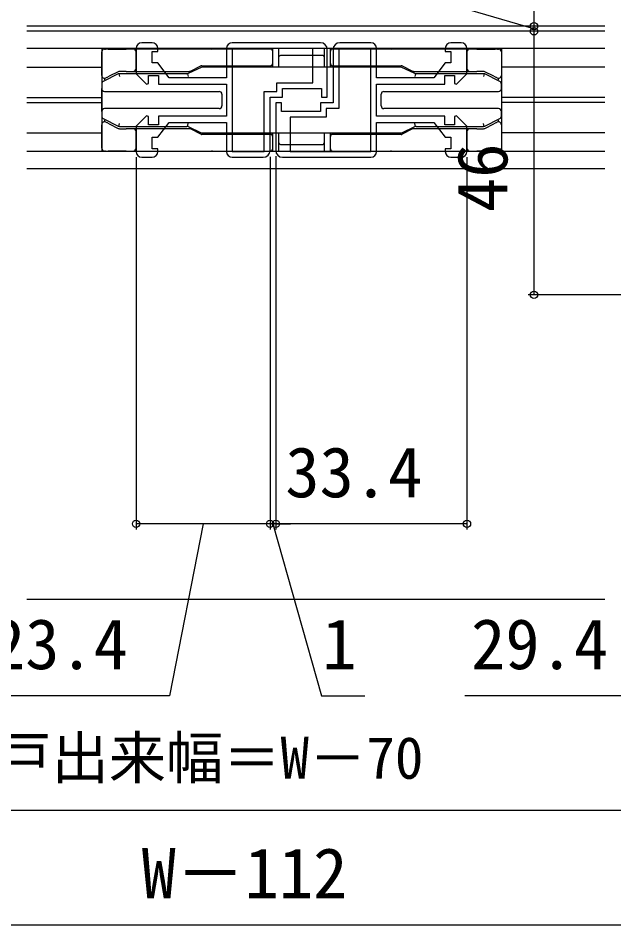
# Model space of a CAD drawing. Units: millimetres, scale not verified. Extents: x -525 to 525, y -783 to 778.
# Drawn here: x -64.5 to 39.6, y -554.6 to -396.3 of the extents above; entities that cross this region are included whole.
import ezdxf
from ezdxf.enums import TextEntityAlignment as Align

# ---------------------------------------------------------------- set-up
doc = ezdxf.new("R2010")
doc.units = ezdxf.units.MM
doc.header["$LTSCALE"] = 4
for name, color, linetype in [('0-2_YKK_11', 7, 'Continuous'), ('0-3_YKK_12', 2, 'Continuous'), ('0-4_YKK_13', 4, 'Continuous'), ('0-6_YKK_D', 6, 'Continuous'), ('0-8_YSS_K', 3, 'Continuous')]:
    doc.layers.add(name, color=color, linetype=linetype)
doc.styles.add('ＭＳ ゴシック', font='')
doc.styles.get('ＭＳ ゴシック').set_extended_font_data('MS Gothic')

msp = doc.modelspace()

# ---------------------------------------------------------------- linework, layer by layer
at = {"layer": '0-2_YKK_11'}
for p, q in [((-41.1, -400.6), (-42.9, -400.6)), ((-11.7, -400.6), (-27.1, -400.6)), ((-2.9, -400.6), (-8.3, -400.6)), ((12.9, -400.6), (11.1, -400.6)), ((-42.9, -420.6), (-41.1, -420.6)), ((-27.1, -420.6), (-21.7, -420.6)), ((-18.3, -420.6), (-2.9, -420.6)), ((11.1, -420.6), (12.9, -420.6))]:
    msp.add_line(p, q, dxfattribs=at)
for points in [[(-43.9, -401.6), (-43.9, -406.025), (-42.07, -407.854), (-41.7, -407.701), (-41.7, -406.3), (-40, -406.3), (-40, -407.8), (-28.1, -407.8), (-28.1, -413.4), (-40, -413.4), (-40, -414.9), (-41.7, -414.9), (-41.7, -413.5), (-42.07, -413.347), (-43.9, -415.176), (-43.9, -419.6)], [(-28.1, -401.6), (-28.1, -406.7), (-38.1, -406.7), (-40.1, -404.1), (-41.1, -404.1), (-41.1, -402.1), (-40.1, -402.1), (-40.1, -401.6)], [(-20.5, -419.4), (-20.5, -410.1), (-18.3, -410.1), (-18.3, -408.6), (-11.5, -408.6), (-11.5, -410.1), (-10.5, -410.1), (-10.5, -401.8)], [(-9.5, -401.8), (-9.5, -411.1), (-11.7, -411.1), (-11.7, -412.6), (-18.5, -412.6), (-18.5, -411.1), (-19.5, -411.1), (-19.5, -419.4)], [(13.9, -419.6), (13.9, -415.176), (12.07, -413.347), (11.7, -413.5), (11.7, -414.9), (10, -414.9), (10, -413.4), (-1.9, -413.4), (-1.9, -407.8), (10, -407.8), (10, -406.3), (11.7, -406.3), (11.7, -407.701), (12.07, -407.854), (13.9, -406.025), (13.9, -401.6)], [(10.1, -401.6), (10.1, -402.1), (11.1, -402.1), (11.1, -404.1), (10.1, -404.1), (8.1, -406.7), (-1.9, -406.7), (-1.9, -401.6)], [(-40.1, -419.6), (-40.1, -419.1), (-41.1, -419.1), (-41.1, -417.1), (-40.1, -417.1), (-38.1, -414.5), (-28.1, -414.5), (-28.1, -419.6)], [(-1.9, -419.6), (-1.9, -414.5), (8.1, -414.5), (10.1, -417.1), (11.1, -417.1), (11.1, -419.1), (10.1, -419.1), (10.1, -419.6)]]:
    msp.add_lwpolyline(points, dxfattribs=at)
for points in [[(-27.1, -401.6), (-27.1, -419.6), (-21.5, -419.6), (-21.5, -409.1), (-19.3, -409.1), (-19.3, -407.6), (-13, -407.6), (-13, -401.6)], [(-2.9, -419.6), (-2.9, -401.6), (-8.5, -401.6), (-8.5, -412.1), (-10.7, -412.1), (-10.7, -413.6), (-17, -413.6), (-17, -419.6)]]:
    msp.add_lwpolyline(points, close=True, dxfattribs=at)
for centre, radius, start, end in [((-42.9, -401.6), 1, 90.00001, 179.99999), ((-41.1, -401.6), 1, 0.00001, 89.99999), ((-27.1, -401.6), 1, 90.00001, 179.99999), ((-11.7, -401.8), 1.2, 0.00001, 89.99999), ((-8.3, -401.8), 1.2, 90.00001, 179.99999), ((-2.9, -401.6), 1, 0.00001, 89.99999), ((11.1, -401.6), 1, 90.00001, 179.99999), ((12.9, -401.6), 1, 0.00001, 89.99999), ((-21.7, -419.4), 1.2, 270.00001, 359.99999), ((-18.3, -419.4), 1.2, 180.00001, 269.99999), ((-42.9, -419.6), 1, 180.00001, 269.99999), ((-41.1, -419.6), 1, 270.00001, 359.99999), ((-27.1, -419.6), 1, 180.00001, 269.99999), ((-2.9, -419.6), 1, 270.00001, 359.99999), ((11.1, -419.6), 1, 180.00001, 269.99999), ((12.9, -419.6), 1, 270.00001, 359.99999)]:
    msp.add_arc(centre, radius, start, end, dxfattribs=at)
at = {"layer": '0-3_YKK_12'}
for p, q in [((37.995, -397.7), (-62.995, -397.7)), ((37.995, -398.6), (-62.995, -398.6)), ((37.995, -401.6), (-62.995, -401.6)), ((-49.9, -401.6), (-49.9, -419.6)), ((19.9, -401.6), (19.9, -419.6)), ((-62.995, -404.85), (-49.9, -404.85)), ((37.995, -404.85), (19.9, -404.85)), ((-62.995, -410.15), (-49.9, -410.15)), ((-62.995, -411.05), (-49.9, -411.05)), ((37.995, -410.15), (19.9, -410.15)), ((37.995, -411.05), (19.9, -411.05)), ((-62.995, -416.35), (-49.9, -416.35)), ((37.995, -416.35), (19.9, -416.35)), ((37.995, -419.6), (-62.995, -419.6)), ((37.995, -422.6), (-62.995, -422.6))]:
    msp.add_line(p, q, dxfattribs=at)
at = {"layer": '0-4_YKK_13'}
for p, q in [((-49.4, -401.7), (-49.254, -401.7)), ((-48.794, -401.7), (-49.254, -401.7)), ((-48.794, -401.7), (-45.612, -401.7)), ((-44.4, -401.7), (-45.612, -401.7)), ((-43.4, -401.7), (-44.4, -401.7)), ((-20.5, -401.7), (-43.4, -401.7)), ((-20, -402.2), (-20, -401.6)), ((-19, -401.6), (-19, -402.55)), ((-10, -401.6), (-10, -402.2)), ((13.4, -401.7), (-9.5, -401.7)), ((14.4, -401.7), (13.4, -401.7)), ((15.612, -401.7), (14.4, -401.7)), ((15.612, -401.7), (18.794, -401.7)), ((19.254, -401.7), (18.794, -401.7)), ((19.254, -401.7), (19.4, -401.7)), ((-49.9, -406.291), (-49.9, -402.2)), ((-43.9, -405.1), (-43.9, -402.2)), ((-20, -404.1), (-20, -402.2)), ((-19, -402.55), (-19, -403.15)), ((-19, -403.15), (-19, -404.85)), ((-11.3, -402.85), (-18.7, -402.85)), ((-11, -404.85), (-11, -403.15)), ((-10, -402.2), (-10, -404.1)), ((13.9, -402.2), (13.9, -405.1)), ((19.9, -402.2), (19.9, -406.291)), ((-32.499, -404.896), (-34.801, -405.955)), ((-34.394, -405.548), (-32.606, -404.653)), ((-32.382, -404.6), (-20.5, -404.6)), ((2.291, -404.85), (-32.291, -404.85)), ((-9.5, -404.6), (2.382, -404.6)), ((4.801, -405.955), (2.499, -404.896)), ((2.606, -404.653), (4.394, -405.548)), ((-47.006, -406.053), (-49.624, -407.362)), ((-49.03, -406.665), (-49.176, -406.739)), ((-49.03, -406.665), (-48.571, -406.436)), ((-47.006, -405.653), (-48.571, -406.436)), ((-46.9, -406), (-46.782, -406.5)), ((-45.612, -405.6), (-46.782, -405.6)), ((-35.009, -406), (-46.782, -406)), ((-45.612, -405.6), (-44.4, -405.6)), ((-44.4, -405.6), (-43.4, -405.6)), ((-43.4, -405.6), (-34.618, -405.6)), ((-34.9, -406), (-34.791, -406.5)), ((4.618, -405.6), (13.4, -405.6)), ((4.9, -406), (4.791, -406.5)), ((16.782, -406), (5.009, -406)), ((13.4, -405.6), (14.4, -405.6)), ((14.4, -405.6), (15.612, -405.6)), ((16.782, -405.6), (15.612, -405.6)), ((16.9, -406), (16.782, -406.5)), ((18.571, -406.436), (17.006, -405.653)), ((19.624, -407.362), (17.006, -406.053)), ((18.571, -406.436), (19.03, -406.665)), ((19.176, -406.739), (19.03, -406.665)), ((-49.9, -407.809), (-49.9, -408.6)), ((-49.358, -407.188), (-49.358, -407.229)), ((19.358, -407.229), (19.358, -407.188)), ((19.9, -408.6), (19.9, -407.809)), ((-49.9, -412.6), (-49.9, -408.6)), ((-49.4, -409.1), (-29.4, -409.1)), ((-28.9, -409.6), (-28.9, -411.6)), ((-1.1, -411.6), (-1.1, -409.6)), ((-0.6, -409.1), (19.4, -409.1)), ((19.9, -408.6), (19.9, -412.6)), ((-49.9, -412.6), (-49.9, -413.391)), ((-29.4, -412.1), (-49.4, -412.1)), ((19.4, -412.1), (-0.6, -412.1)), ((19.9, -413.391), (19.9, -412.6)), ((-49.624, -413.839), (-47.006, -415.148)), ((-49.358, -413.972), (-49.358, -414.012)), ((-49.176, -414.462), (-49.03, -414.535)), ((-48.571, -414.765), (-49.03, -414.535)), ((-46.9, -415.2), (-46.782, -414.7)), ((-34.9, -415.2), (-34.791, -414.7)), ((4.9, -415.2), (4.791, -414.7)), ((16.9, -415.2), (16.782, -414.7)), ((17.006, -415.148), (19.624, -413.839)), ((19.03, -414.535), (18.571, -414.765)), ((19.03, -414.535), (19.176, -414.462)), ((19.358, -414.012), (19.358, -413.972)), ((-49.9, -419), (-49.9, -414.909)), ((-48.571, -414.765), (-47.006, -415.548)), ((-46.782, -415.2), (-35.009, -415.2)), ((-46.782, -415.6), (-45.612, -415.6)), ((-44.4, -415.6), (-45.612, -415.6)), ((-43.4, -415.6), (-44.4, -415.6)), ((-43.9, -419), (-43.9, -416.1)), ((-34.618, -415.6), (-43.4, -415.6)), ((-34.801, -415.246), (-32.499, -416.305)), ((-32.606, -416.548), (-34.394, -415.653)), ((2.499, -416.305), (4.801, -415.246)), ((4.394, -415.653), (2.606, -416.548)), ((13.4, -415.6), (4.618, -415.6)), ((5.009, -415.2), (16.782, -415.2)), ((14.4, -415.6), (13.4, -415.6)), ((13.9, -416.1), (13.9, -419)), ((15.612, -415.6), (14.4, -415.6)), ((15.612, -415.6), (16.782, -415.6)), ((17.006, -415.548), (18.571, -414.765)), ((19.9, -414.909), (19.9, -419)), ((-20.5, -416.6), (-32.382, -416.6)), ((-32.291, -416.35), (2.291, -416.35)), ((-20, -419), (-20, -417.1)), ((-19, -416.35), (-19, -418.05)), ((-11, -418.05), (-11, -416.35)), ((-10, -417.1), (-10, -419)), ((2.382, -416.6), (-9.5, -416.6)), ((-20, -419.6), (-20, -419)), ((-19, -418.05), (-19, -418.65)), ((-19, -418.65), (-19, -419.6)), ((-18.7, -418.35), (-11.3, -418.35)), ((-11, -418.65), (-11, -418.05)), ((-11, -419.6), (-11, -418.65)), ((-10, -419), (-10, -419.6)), ((-49.254, -419.5), (-49.4, -419.5)), ((-49.254, -419.5), (-48.794, -419.5)), ((-45.612, -419.5), (-48.794, -419.5)), ((-45.612, -419.5), (-44.4, -419.5)), ((-44.4, -419.5), (-43.4, -419.5)), ((-43.4, -419.5), (-20.5, -419.5)), ((-9.5, -419.5), (13.4, -419.5)), ((13.4, -419.5), (14.4, -419.5)), ((14.4, -419.5), (15.612, -419.5)), ((18.794, -419.5), (15.612, -419.5)), ((18.794, -419.5), (19.254, -419.5)), ((19.4, -419.5), (19.254, -419.5))]:
    msp.add_line(p, q, dxfattribs=at)
for points in [[(-11, -403.15), (-11, -402.55), (-11, -401.6)], [(-20, -404.85), (-20, -404.631), (-20, -404.442), (-20, -404.263), (-20, -404.1)], [(-10, -404.1), (-10, -404.263), (-10, -404.442), (-10, -404.631), (-10, -404.85)], [(-49.495, -406.782), (-49.454, -406.854), (-49.418, -406.928), (-49.387, -407.009), (-49.365, -407.097), (-49.358, -407.188)], [(19.358, -407.188), (19.365, -407.097), (19.387, -407.009), (19.418, -406.928), (19.454, -406.854), (19.495, -406.782)], [(-49.358, -414.012), (-49.365, -414.104), (-49.387, -414.191), (-49.418, -414.273), (-49.454, -414.347), (-49.495, -414.419)], [(19.495, -414.419), (19.454, -414.347), (19.418, -414.273), (19.387, -414.191), (19.365, -414.104), (19.358, -414.012)], [(-20, -417.1), (-20, -416.938), (-20, -416.759), (-20, -416.57), (-20, -416.35)], [(-10, -416.35), (-10, -416.57), (-10, -416.759), (-10, -416.938), (-10, -417.1)]]:
    msp.add_lwpolyline(points, dxfattribs=at)
for centre, radius, start, end in [((-49.4, -402.2), 0.5, 90, 180), ((-44.4, -402.2), 0.5, 0, 90), ((-30.7, -401.2), 0.5, 270, 306.8699), ((-20.5, -402.2), 0.5, 0, 90), ((-9.5, -402.2), 0.5, 90, 180), ((0.7, -401.2), 0.5, 233.1301, 270), ((14.4, -402.2), 0.5, 90, 180), ((19.4, -402.2), 0.5, 0, 90), ((-18.7, -403.15), 0.3, 90, 180), ((-11.3, -403.15), 0.3, 0, 90), ((-44.4, -405.1), 0.5, 270, 0), ((-32.382, -405.1), 0.5, 90, 116.56505), ((-32.291, -405.35), 0.5, 90, 114.70243), ((-20.5, -404.1), 0.5, 270, 0), ((-9.5, -404.1), 0.5, 180, 270), ((2.291, -405.35), 0.5, 65.29757, 90), ((2.382, -405.1), 0.5, 63.43495, 90), ((14.4, -405.1), 0.5, 180, 270), ((-49.4, -406.291), 0.5, 180, 296.56505), ((-46.782, -406.1), 0.5, 90, 116.56505), ((-46.782, -406.5), 0.5, 90, 116.56505), ((-35.009, -405.5), 0.5, 270, 294.70243), ((-34.618, -405.1), 0.5, 270, 296.56505), ((4.618, -405.1), 0.5, 243.43495, 270), ((5.009, -405.5), 0.5, 245.29757, 270), ((16.782, -406.1), 0.5, 63.43495, 90), ((16.782, -406.5), 0.5, 63.43495, 90), ((19.4, -406.291), 0.5, 243.43495, 0), ((-49.4, -407.809), 0.5, 116.56505, 180), ((19.4, -407.809), 0.5, 0, 63.43495), ((-49.4, -408.6), 0.5, 180, 270), ((-29.4, -409.6), 0.5, 0, 90), ((-0.6, -409.6), 0.5, 90, 180), ((19.4, -408.6), 0.5, 270, 0), ((-49.4, -412.6), 0.5, 90, 180), ((-29.4, -411.6), 0.5, 270, 0), ((-0.6, -411.6), 0.5, 180, 270), ((19.4, -412.6), 0.5, 0, 90), ((-49.4, -413.391), 0.5, 180, 243.43495), ((-49.4, -414.909), 0.5, 63.43495, 180), ((19.4, -414.909), 0.5, 0, 116.56505), ((19.4, -413.391), 0.5, 296.56505, 0), ((-46.782, -414.7), 0.5, 243.43495, 270), ((-46.782, -415.1), 0.5, 243.43495, 270), ((-44.4, -416.1), 0.5, 0, 90), ((-35.009, -415.7), 0.5, 65.29757, 90), ((-34.618, -416.1), 0.5, 63.43495, 90), ((-32.291, -415.85), 0.5, 245.29757, 270), ((2.291, -415.85), 0.5, 270, 294.70243), ((4.618, -416.1), 0.5, 90, 116.56505), ((5.009, -415.7), 0.5, 90, 114.70243), ((14.4, -416.1), 0.5, 90, 180), ((16.782, -414.7), 0.5, 270, 296.56505), ((16.782, -415.1), 0.5, 270, 296.56505), ((-32.382, -416.1), 0.5, 243.43495, 270), ((-20.5, -417.1), 0.5, 0, 90), ((-9.5, -417.1), 0.5, 90, 180), ((2.382, -416.1), 0.5, 270, 296.56505), ((-49.4, -419), 0.5, 180, 270), ((-44.4, -419), 0.5, 270, 0), ((-20.5, -419), 0.5, 270, 0), ((-18.7, -418.05), 0.3, 180, 270), ((-11.3, -418.05), 0.3, 270, 0), ((-9.5, -419), 0.5, 180, 270), ((14.4, -419), 0.5, 180, 270), ((19.4, -419), 0.5, 270, 0), ((-30.7, -420), 0.5, 53.13009, 90), ((0.7, -420), 0.5, 90, 126.86991)]:
    msp.add_arc(centre, radius, start, end, dxfattribs=at)
at = {"layer": '0-6_YKK_D'}
for p, q in [((25.6, -282.7), (25.6, -397.7)), ((25.6, -397.7), (25.6, -398.6)), ((25.6, -397.7), (25.6, -398.6)), ((25.6, -398.6), (25.6, -401.15)), ((25.6, -398.6), (25.6, -444.6)), ((-43.9, -420.6), (-43.9, -485.6)), ((-20.5, -420.5), (-20.5, -485.6)), ((-20.5, -420.5), (-20.5, -485.6)), ((-19.5, -420.4), (-19.5, -485.6)), ((-19.5, -420.4), (-19.5, -485.6)), ((13.9, -420.6), (13.9, -485.6)), ((90, -444.6), (24.6, -444.6)), ((-20.5, -484.6), (-43.9, -484.6)), ((-20.5, -484.6), (-23.05, -484.6)), ((-19.5, -484.6), (-20.5, -484.6)), ((-19.5, -484.6), (-20.5, -484.6)), ((13.9, -484.6), (-19.5, -484.6)), ((-19.5, -484.6), (-16.95, -484.6)), ((-155, -534.6), (124.995, -534.6)), ((-134.001, -554.599), (103.999, -554.601))]:
    msp.add_line(p, q, dxfattribs=at)
for points in [[(25.6, -398.15), (5.6, -392.267), (5.6, -368.835)], [(-32.2, -484.6), (-38.07, -514.6), (-70.366, -514.6)], [(-20, -484.6), (-11.539, -514.6), (-3.926, -514.6)], [(60.3, -484.6), (45.792, -514.6), (13.497, -514.6)]]:
    msp.add_lwpolyline(points, dxfattribs=at)
for centre in [(25.6, -397.7), (25.6, -397.7), (25.6, -398.6), (25.6, -398.6), (25.6, -444.6), (-43.9, -484.6), (-20.5, -484.6), (-20.5, -484.6), (-19.5, -484.6), (-19.5, -484.6), (13.9, -484.6)]:
    msp.add_circle(centre, 0.637, dxfattribs=at)
at = {"layer": '0-8_YSS_K'}
msp.add_line((37.995, -497.8), (-62.995, -497.8), dxfattribs=at)

# ---------------------------------------------------------------- texts
at = {"layer": '0-6_YKK_D', "style": 'ＭＳ ゴシック'}
msp.add_text('46', height=8.798, rotation=90, dxfattribs=at).set_placement((23.6, -430.157), align=Align.BOTTOM_LEFT)
for s, height, p in [('33.4', 8.798, (-17.834, -482.6)), ('23.4', 8.798, (-69.252, -512.6)), ('1', 8.798, (-11.38, -512.6)), ('29.4', 8.798, (14.61, -512.6)), ('網戸出来幅＝W－70', 7.331, (-78.668, -531.293)), ('W－112', 8.798, (-42.921, -552.6))]:
    msp.add_text(s, height=height, dxfattribs=at).set_placement(p, align=Align.BOTTOM_LEFT)

doc.saveas('drawing.dxf')
